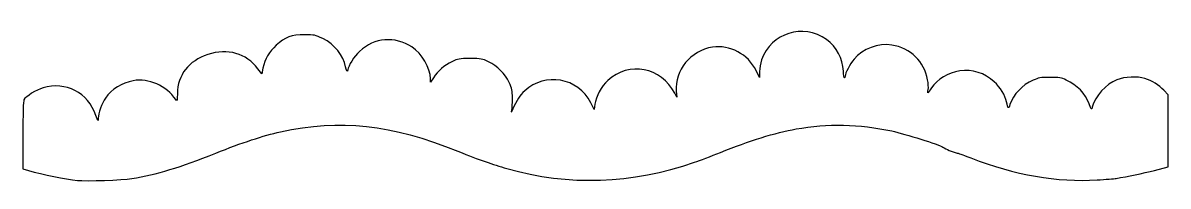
# Model space of a CAD drawing. Header units: centimetres. Extents: x -13.6 to 13.5, y -4.7 to -0.8.
import ezdxf

# ---------------------------------------------------------------- set-up
doc = ezdxf.new("R2010")
doc.units = ezdxf.units.CM
doc.header["$MEASUREMENT"] = 0
doc.layers.add('Layer 1', color=7, linetype='Continuous')

msp = doc.modelspace()

# ---------------------------------------------------------------- linework, layer by layer
at = {"layer": 'Layer 1'}
msp.add_open_spline([(-12.35158, -4.52551), (-12.63943, -4.49527), (-13.17142, -4.38863), (-13.50498, -4.29431), (-13.50498, -4.29431), (-13.50498, -4.29431), (-13.64116, -4.25581), (-13.64116, -4.25581), (-13.64116, -4.25581), (-13.64116, -4.25581), (-13.64116, -3.45876), (-13.64116, -3.45876), (-13.64116, -3.45876), (-13.64116, -2.96735), (-13.63183, -2.64477), (-13.61683, -2.61751), (-13.61683, -2.61751), (-13.57399, -2.53964), (-13.3237, -2.3841), (-13.16406, -2.33614), (-13.16406, -2.33614), (-12.63397, -2.17689), (-12.09723, -2.45693), (-11.91461, -2.98804), (-11.91461, -2.98804), (-11.86366, -3.13624), (-11.8604, -3.14026), (-11.85896, -3.05679), (-11.85896, -3.05679), (-11.85689, -2.93626), (-11.77264, -2.70141), (-11.68913, -2.58335), (-11.68913, -2.58335), (-11.53655, -2.36763), (-11.30646, -2.22323), (-11.02893, -2.16902), (-11.02893, -2.16902), (-10.67265, -2.09942), (-10.24217, -2.28992), (-10.02543, -2.6131), (-10.02543, -2.6131), (-9.99176, -2.66331), (-9.98917, -2.65389), (-9.98674, -2.47243), (-9.98674, -2.47243), (-9.98084, -2.03242), (-9.72006, -1.69817), (-9.26621, -1.5489), (-9.26621, -1.5489), (-8.79957, -1.39542), (-8.35335, -1.52211), (-8.08221, -1.88506), (-8.08221, -1.88506), (-8.08221, -1.88506), (-7.99038, -2.00799), (-7.99038, -2.00799), (-7.99038, -2.00799), (-7.99038, -2.00799), (-7.96147, -1.8701), (-7.96147, -1.8701), (-7.96147, -1.8701), (-7.91623, -1.65441), (-7.81657, -1.48233), (-7.64812, -1.32905), (-7.64812, -1.32905), (-7.43647, -1.13648), (-7.28896, -1.0824), (-6.97499, -1.08229), (-6.97499, -1.08229), (-6.74324, -1.0822), (-6.72459, -1.08606), (-6.54902, -1.17049), (-6.54902, -1.17049), (-6.26702, -1.3061), (-6.05429, -1.5707), (-6.00983, -1.84112), (-6.00983, -1.84112), (-5.99517, -1.93029), (-5.95186, -1.97918), (-5.95186, -1.90655), (-5.95186, -1.90655), (-5.95186, -1.82888), (-5.79629, -1.58302), (-5.67866, -1.47481), (-5.67866, -1.47481), (-5.32228, -1.14696), (-4.84521, -1.10706), (-4.43584, -1.37087), (-4.43584, -1.37087), (-4.20107, -1.52216), (-3.99941, -1.86871), (-3.99941, -2.12088), (-3.99941, -2.12088), (-3.99941, -2.12088), (-3.99941, -2.20507), (-3.99941, -2.20507), (-3.99941, -2.20507), (-3.99941, -2.20507), (-3.9299, -2.09847), (-3.9299, -2.09847), (-3.9299, -2.09847), (-3.82677, -1.94028), (-3.66946, -1.80384), (-3.49321, -1.7197), (-3.49321, -1.7197), (-3.34464, -1.64877), (-3.3222, -1.6449), (-3.05933, -1.6449), (-3.05933, -1.6449), (-2.79609, -1.6449), (-2.77416, -1.6487), (-2.62368, -1.72033), (-2.62368, -1.72033), (-2.42235, -1.81616), (-2.23868, -2.00219), (-2.13701, -2.21327), (-2.13701, -2.21327), (-2.06937, -2.35369), (-2.06058, -2.39576), (-2.05984, -2.58274), (-2.05984, -2.58274), (-2.05938, -2.6988), (-2.06685, -2.82541), (-2.07644, -2.8641), (-2.07644, -2.8641), (-2.09286, -2.93034), (-2.09233, -2.93102), (-2.06734, -2.87582), (-2.06734, -2.87582), (-1.94467, -2.60487), (-1.89082, -2.52035), (-1.77021, -2.40939), (-1.77021, -2.40939), (-1.28168, -1.95998), (-0.50985, -2.09797), (-0.20583, -2.68906), (-0.20583, -2.68906), (-0.20583, -2.68906), (-0.12465, -2.84691), (-0.12465, -2.84691), (-0.12465, -2.84691), (-0.12465, -2.84691), (-0.11011, -2.72655), (-0.11011, -2.72655), (-0.11011, -2.72655), (-0.08895, -2.55135), (0.04981, -2.29486), (0.19482, -2.16293), (0.19482, -2.16293), (0.69938, -1.70386), (1.46407, -1.84864), (1.77949, -2.46295), (1.77949, -2.46295), (1.77949, -2.46295), (1.82633, -2.55418), (1.82633, -2.55418), (1.82633, -2.55418), (1.82633, -2.55418), (1.81483, -2.41922), (1.81483, -2.41922), (1.81483, -2.41922), (1.77251, -1.92286), (2.15692, -1.45501), (2.67357, -1.37408), (2.67357, -1.37408), (3.08254, -1.31001), (3.51494, -1.54114), (3.70535, -1.92559), (3.70535, -1.92559), (3.70535, -1.92559), (3.78631, -2.08905), (3.78631, -2.08905), (3.78631, -2.08905), (3.78631, -2.08905), (3.78631, -1.95416), (3.78631, -1.95416), (3.78631, -1.95416), (3.78631, -1.87984), (3.80868, -1.75467), (3.83613, -1.67542), (3.83613, -1.67542), (4.05677, -1.03836), (4.81785, -0.80075), (5.3704, -1.19641), (5.3704, -1.19641), (5.61208, -1.36946), (5.75921, -1.64369), (5.76937, -1.94001), (5.76937, -1.94001), (5.77243, -2.02908), (5.78306, -2.10198), (5.793, -2.10202), (5.793, -2.10202), (5.80295, -2.10207), (5.81119, -2.08364), (5.81132, -2.06107), (5.81132, -2.06107), (5.81171, -1.99318), (5.92826, -1.77093), (6.02154, -1.6602), (6.02154, -1.6602), (6.22946, -1.4134), (6.6012, -1.27384), (6.91569, -1.32452), (6.91569, -1.32452), (7.35714, -1.39568), (7.68436, -1.71318), (7.76378, -2.14741), (7.76378, -2.14741), (7.77895, -2.23035), (7.78461, -2.33322), (7.77635, -2.37601), (7.77635, -2.37601), (7.7681, -2.41879), (7.76544, -2.45379), (7.77044, -2.45379), (7.77044, -2.45379), (7.77543, -2.45379), (7.81427, -2.40163), (7.85674, -2.33788), (7.85674, -2.33788), (7.99367, -2.13233), (8.24554, -1.98107), (8.52252, -1.93803), (8.52252, -1.93803), (8.81773, -1.89215), (9.10999, -1.98418), (9.33942, -2.19524), (9.33942, -2.19524), (9.47532, -2.32026), (9.60303, -2.52604), (9.63083, -2.6648), (9.63083, -2.6648), (9.66558, -2.83823), (9.67164, -2.84355), (9.70969, -2.73406), (9.70969, -2.73406), (9.79708, -2.4826), (9.99217, -2.27751), (10.26002, -2.15549), (10.26002, -2.15549), (10.38785, -2.09727), (10.42974, -2.09038), (10.65606, -2.09038), (10.65606, -2.09038), (10.87911, -2.09038), (10.9249, -2.09766), (11.04173, -2.15168), (11.04173, -2.15168), (11.30379, -2.27284), (11.49137, -2.4682), (11.58464, -2.71711), (11.58464, -2.71711), (11.63784, -2.85909), (11.64031, -2.8617), (11.65715, -2.79376), (11.65715, -2.79376), (11.71932, -2.54297), (11.99084, -2.24164), (12.24009, -2.14682), (12.24009, -2.14682), (12.4302, -2.07449), (12.72924, -2.05977), (12.90236, -2.1142), (12.90236, -2.1142), (13.07099, -2.16722), (13.23289, -2.26824), (13.35391, -2.39594), (13.35391, -2.39594), (13.35391, -2.39594), (13.45217, -2.49963), (13.45217, -2.49963), (13.45217, -2.49963), (13.45217, -2.49963), (13.45217, -3.35226), (13.45217, -3.35226), (13.45217, -3.35226), (13.45217, -3.35226), (13.45217, -4.20489), (13.45217, -4.20489), (13.45217, -4.20489), (13.45217, -4.20489), (13.13279, -4.28924), (13.13279, -4.28924), (13.13279, -4.28924), (12.85396, -4.36288), (12.4988, -4.43721), (12.22285, -4.4797), (12.22285, -4.4797), (12.17645, -4.48684), (11.97307, -4.50331), (11.77089, -4.51629), (11.77089, -4.51629), (10.83591, -4.57633), (9.82158, -4.39941), (8.78872, -3.99614), (8.78872, -3.99614), (8.65574, -3.94422), (8.50896, -3.89202), (8.46256, -3.88014), (8.46256, -3.88014), (8.34513, -3.85008), (8.19714, -3.78881), (8.12194, -3.73911), (8.12194, -3.73911), (8.02802, -3.67705), (7.23952, -3.42799), (6.91519, -3.35795), (6.91519, -3.35795), (6.15517, -3.1938), (5.38837, -3.17775), (4.65157, -3.31056), (4.65157, -3.31056), (4.1566, -3.39978), (3.54054, -3.59024), (2.86339, -3.86339), (2.86339, -3.86339), (2.64081, -3.95317), (2.36422, -4.05921), (2.24873, -4.09903), (2.24873, -4.09903), (0.75985, -4.61234), (-0.72398, -4.66187), (-2.18873, -4.24714), (-2.18873, -4.24714), (-2.54469, -4.14635), (-2.82046, -4.0487), (-3.34859, -3.83642), (-3.34859, -3.83642), (-4.94137, -3.19621), (-6.12239, -3.06764), (-7.54914, -3.37912), (-7.54914, -3.37912), (-7.94577, -3.46571), (-8.46226, -3.6354), (-9.07764, -3.88128), (-9.07764, -3.88128), (-9.92925, -4.22155), (-10.46655, -4.38447), (-11.06199, -4.48296), (-11.06199, -4.48296), (-11.28434, -4.51974), (-12.13834, -4.54792), (-12.35158, -4.52551)], degree=3, knots=[0, 0, 0, 0, 0.01149425, 0.01149425, 0.01149425, 0.01149425, 0.02298851, 0.02298851, 0.02298851, 0.02298851, 0.03448276, 0.03448276, 0.03448276, 0.03448276, 0.04597701, 0.04597701, 0.04597701, 0.04597701, 0.05747126, 0.05747126, 0.05747126, 0.05747126, 0.06896552, 0.06896552, 0.06896552, 0.06896552, 0.08045977, 0.08045977, 0.08045977, 0.08045977, 0.09195402, 0.09195402, 0.09195402, 0.09195402, 0.10344828, 0.10344828, 0.10344828, 0.10344828, 0.11494253, 0.11494253, 0.11494253, 0.11494253, 0.12643678, 0.12643678, 0.12643678, 0.12643678, 0.13793103, 0.13793103, 0.13793103, 0.13793103, 0.14942529, 0.14942529, 0.14942529, 0.14942529, 0.16091954, 0.16091954, 0.16091954, 0.16091954, 0.17241379, 0.17241379, 0.17241379, 0.17241379, 0.18390805, 0.18390805, 0.18390805, 0.18390805, 0.1954023, 0.1954023, 0.1954023, 0.1954023, 0.20689655, 0.20689655, 0.20689655, 0.20689655, 0.2183908, 0.2183908, 0.2183908, 0.2183908, 0.22988506, 0.22988506, 0.22988506, 0.22988506, 0.24137931, 0.24137931, 0.24137931, 0.24137931, 0.25287356, 0.25287356, 0.25287356, 0.25287356, 0.26436782, 0.26436782, 0.26436782, 0.26436782, 0.27586207, 0.27586207, 0.27586207, 0.27586207, 0.28735632, 0.28735632, 0.28735632, 0.28735632, 0.29885057, 0.29885057, 0.29885057, 0.29885057, 0.31034483, 0.31034483, 0.31034483, 0.31034483, 0.32183908, 0.32183908, 0.32183908, 0.32183908, 0.33333333, 0.33333333, 0.33333333, 0.33333333, 0.34482759, 0.34482759, 0.34482759, 0.34482759, 0.35632184, 0.35632184, 0.35632184, 0.35632184, 0.36781609, 0.36781609, 0.36781609, 0.36781609, 0.37931034, 0.37931034, 0.37931034, 0.37931034, 0.3908046, 0.3908046, 0.3908046, 0.3908046, 0.40229885, 0.40229885, 0.40229885, 0.40229885, 0.4137931, 0.4137931, 0.4137931, 0.4137931, 0.42528736, 0.42528736, 0.42528736, 0.42528736, 0.43678161, 0.43678161, 0.43678161, 0.43678161, 0.44827586, 0.44827586, 0.44827586, 0.44827586, 0.45977011, 0.45977011, 0.45977011, 0.45977011, 0.47126437, 0.47126437, 0.47126437, 0.47126437, 0.48275862, 0.48275862, 0.48275862, 0.48275862, 0.49425287, 0.49425287, 0.49425287, 0.49425287, 0.50574713, 0.50574713, 0.50574713, 0.50574713, 0.51724138, 0.51724138, 0.51724138, 0.51724138, 0.52873563, 0.52873563, 0.52873563, 0.52873563, 0.54022989, 0.54022989, 0.54022989, 0.54022989, 0.55172414, 0.55172414, 0.55172414, 0.55172414, 0.56321839, 0.56321839, 0.56321839, 0.56321839, 0.57471264, 0.57471264, 0.57471264, 0.57471264, 0.5862069, 0.5862069, 0.5862069, 0.5862069, 0.59770115, 0.59770115, 0.59770115, 0.59770115, 0.6091954, 0.6091954, 0.6091954, 0.6091954, 0.62068966, 0.62068966, 0.62068966, 0.62068966, 0.63218391, 0.63218391, 0.63218391, 0.63218391, 0.64367816, 0.64367816, 0.64367816, 0.64367816, 0.65517241, 0.65517241, 0.65517241, 0.65517241, 0.66666667, 0.66666667, 0.66666667, 0.66666667, 0.67816092, 0.67816092, 0.67816092, 0.67816092, 0.68965517, 0.68965517, 0.68965517, 0.68965517, 0.70114943, 0.70114943, 0.70114943, 0.70114943, 0.71264368, 0.71264368, 0.71264368, 0.71264368, 0.72413793, 0.72413793, 0.72413793, 0.72413793, 0.73563218, 0.73563218, 0.73563218, 0.73563218, 0.74712644, 0.74712644, 0.74712644, 0.74712644, 0.75862069, 0.75862069, 0.75862069, 0.75862069, 0.77011494, 0.77011494, 0.77011494, 0.77011494, 0.7816092, 0.7816092, 0.7816092, 0.7816092, 0.79310345, 0.79310345, 0.79310345, 0.79310345, 0.8045977, 0.8045977, 0.8045977, 0.8045977, 0.81609195, 0.81609195, 0.81609195, 0.81609195, 0.82758621, 0.82758621, 0.82758621, 0.82758621, 0.83908046, 0.83908046, 0.83908046, 0.83908046, 0.85057471, 0.85057471, 0.85057471, 0.85057471, 0.86206897, 0.86206897, 0.86206897, 0.86206897, 0.87356322, 0.87356322, 0.87356322, 0.87356322, 0.88505747, 0.88505747, 0.88505747, 0.88505747, 0.89655172, 0.89655172, 0.89655172, 0.89655172, 0.90804598, 0.90804598, 0.90804598, 0.90804598, 0.91954023, 0.91954023, 0.91954023, 0.91954023, 0.93103448, 0.93103448, 0.93103448, 0.93103448, 0.94252874, 0.94252874, 0.94252874, 0.94252874, 0.95402299, 0.95402299, 0.95402299, 0.95402299, 0.96551724, 0.96551724, 0.96551724, 0.96551724, 0.97701149, 0.97701149, 0.97701149, 0.97701149, 1, 1, 1, 1], dxfattribs=at)

doc.saveas('drawing.dxf')
